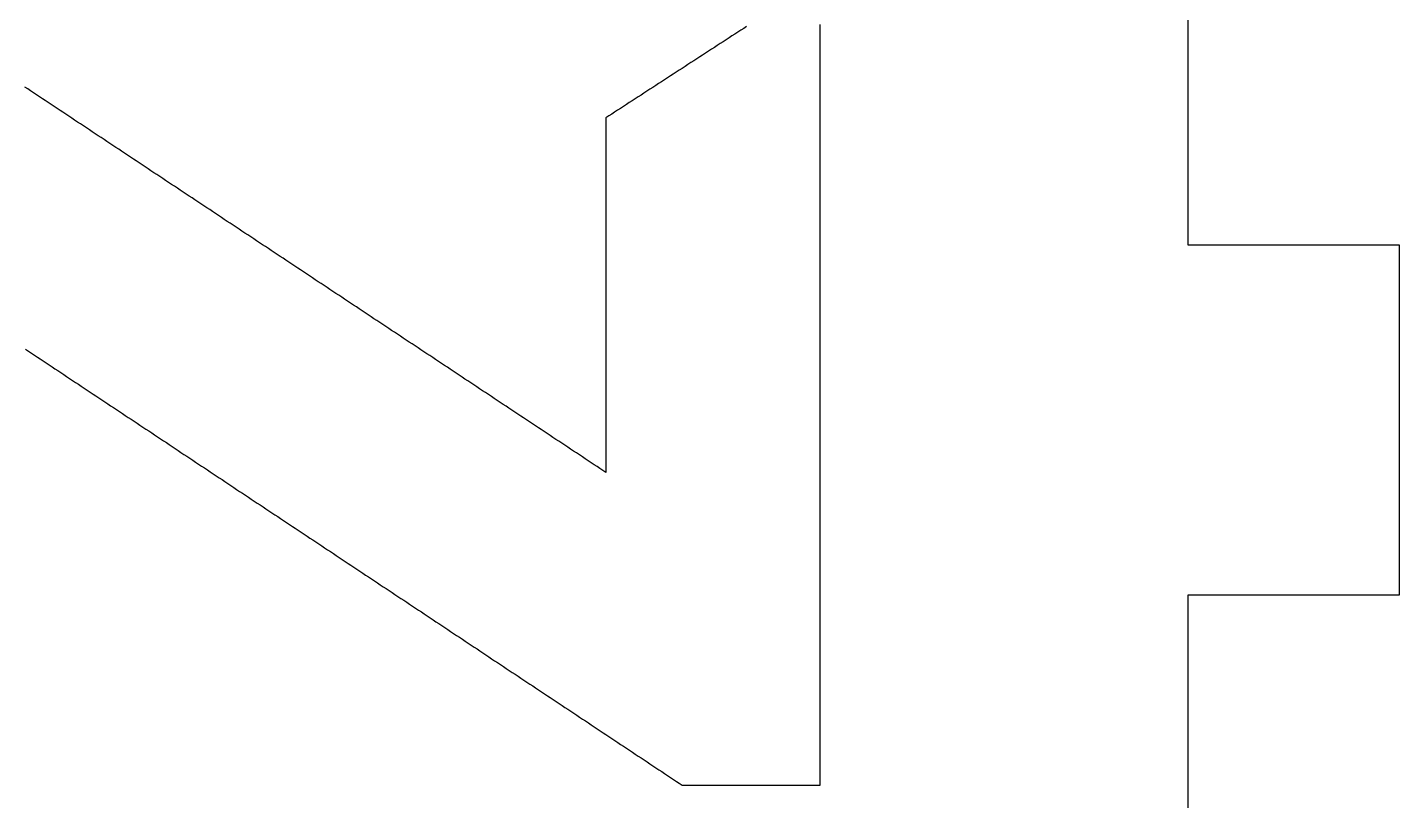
# Model space of a CAD drawing. Extents: x 10 to 860, y -140 to 140.
# Drawn here: x 31.05 to 70, y 18.98 to 40.91 of the extents above; entities that cross this region are included whole.
import ezdxf

# ---------------------------------------------------------------- set-up
doc = ezdxf.new("R2010")
doc.units = 0

# ---------------------------------------------------------------- blocks, each defined once
blk = doc.blocks.new('SHAPE2DVIEW004')
at = {"layer": 'Views', "color": 0}
for p, q in [((64, 34.741), (64, 44.667)), ((70, 34.741), (64, 34.741)), ((70, 24.815), (70, 34.741)), ((64, 14.889), (64, 24.815)), ((64, 24.815), (70, 24.815))]:
    blk.add_line(p, q, dxfattribs=at)
blk = doc.blocks.new('SHAPE2DVIEW006')
at = {"layer": 'Views', "color": 0}
for points in [[(51.468, 40.941), (51.384, 40.887), (51.301, 40.833), (51.218, 40.779), (51.135, 40.725), (51.051, 40.671), (50.968, 40.617), (50.885, 40.563), (50.802, 40.509), (50.718, 40.455), (50.635, 40.401), (50.552, 40.347), (50.468, 40.293), (50.385, 40.239), (50.302, 40.185), (50.219, 40.131), (50.135, 40.076), (50.052, 40.022), (49.969, 39.968), (49.886, 39.914), (49.802, 39.86), (49.719, 39.806), (49.636, 39.752), (49.552, 39.698), (49.469, 39.644), (49.386, 39.59), (49.303, 39.536), (49.219, 39.482), (49.136, 39.428), (49.053, 39.374), (48.969, 39.32), (48.886, 39.266), (48.803, 39.212), (48.72, 39.158), (48.636, 39.104), (48.553, 39.05), (48.47, 38.996), (48.387, 38.941), (48.303, 38.887), (48.22, 38.833), (48.137, 38.779), (48.053, 38.725), (47.97, 38.671), (47.887, 38.617), (47.804, 38.563), (47.72, 38.509), (47.637, 38.455), (47.554, 38.401), (47.471, 38.347)], [(51.468, 40.941), (51.384, 40.887), (51.301, 40.833), (51.218, 40.779), (51.135, 40.725), (51.051, 40.671), (50.968, 40.617), (50.885, 40.563), (50.802, 40.509), (50.718, 40.455), (50.635, 40.401), (50.552, 40.347), (50.468, 40.293), (50.385, 40.239), (50.302, 40.185), (50.219, 40.131), (50.135, 40.076), (50.052, 40.022), (49.969, 39.968), (49.886, 39.914), (49.802, 39.86), (49.719, 39.806), (49.636, 39.752), (49.552, 39.698), (49.469, 39.644), (49.386, 39.59), (49.303, 39.536), (49.219, 39.482), (49.136, 39.428), (49.053, 39.374), (48.969, 39.32), (48.886, 39.266), (48.803, 39.212), (48.72, 39.158), (48.636, 39.104), (48.553, 39.05), (48.47, 38.996), (48.387, 38.941), (48.303, 38.887), (48.22, 38.833), (48.137, 38.779), (48.053, 38.725), (47.97, 38.671), (47.887, 38.617), (47.804, 38.563), (47.72, 38.509), (47.637, 38.455), (47.554, 38.401), (47.471, 38.347)], [(53.55, 19.415), (53.55, 19.515), (53.55, 19.615), (53.55, 19.715), (53.55, 19.815), (53.55, 19.915), (53.55, 20.015), (53.55, 20.115), (53.55, 20.215), (53.55, 20.315), (53.55, 20.414), (53.55, 20.514), (53.55, 20.614), (53.55, 20.714), (53.55, 20.814), (53.55, 20.914), (53.55, 21.014), (53.55, 21.114), (53.55, 21.214), (53.55, 21.314), (53.55, 21.413), (53.55, 21.513), (53.55, 21.613), (53.55, 21.713), (53.55, 21.813), (53.55, 21.913), (53.55, 22.013), (53.55, 22.113), (53.55, 22.213), (53.55, 22.313), (53.55, 22.412), (53.55, 22.512), (53.55, 22.612), (53.55, 22.712), (53.55, 22.812), (53.55, 22.912), (53.55, 23.012), (53.55, 23.112), (53.55, 23.212), (53.55, 23.312), (53.55, 23.411), (53.55, 23.511), (53.55, 23.611), (53.55, 23.711), (53.55, 23.811), (53.55, 23.911), (53.55, 24.011), (53.55, 24.111), (53.55, 24.211), (53.55, 24.311), (53.55, 24.41), (53.55, 24.51), (53.55, 24.61), (53.55, 24.71), (53.55, 24.81), (53.55, 24.91), (53.55, 25.01), (53.55, 25.11), (53.55, 25.21), (53.55, 25.31), (53.55, 25.409), (53.55, 25.509), (53.55, 25.609), (53.55, 25.709), (53.55, 25.809), (53.55, 25.909), (53.55, 26.009), (53.55, 26.109), (53.55, 26.209), (53.55, 26.309), (53.55, 26.408), (53.55, 26.508), (53.55, 26.608), (53.55, 26.708), (53.55, 26.808), (53.55, 26.908), (53.55, 27.008), (53.55, 27.108), (53.55, 27.208), (53.55, 27.308), (53.55, 27.407), (53.55, 27.507), (53.55, 27.607), (53.55, 27.707), (53.55, 27.807), (53.55, 27.907), (53.55, 28.007), (53.55, 28.107), (53.55, 28.207), (53.55, 28.307), (53.55, 28.406), (53.55, 28.506), (53.55, 28.606), (53.55, 28.706), (53.55, 28.806), (53.55, 28.906), (53.55, 29.006), (53.55, 29.106), (53.55, 29.206), (53.55, 29.305), (53.55, 29.405), (53.55, 29.505), (53.55, 29.605), (53.55, 29.705), (53.55, 29.805), (53.55, 29.905), (53.55, 30.005), (53.55, 30.105), (53.55, 30.205), (53.55, 30.304), (53.55, 30.404), (53.55, 30.504), (53.55, 30.604), (53.55, 30.704), (53.55, 30.804), (53.55, 30.904), (53.55, 31.004), (53.55, 31.104), (53.55, 31.204), (53.55, 31.303), (53.55, 31.403), (53.55, 31.503), (53.55, 31.603), (53.55, 31.703), (53.55, 31.803), (53.55, 31.903), (53.55, 32.003), (53.55, 32.103), (53.55, 32.203), (53.55, 32.302), (53.55, 32.402), (53.55, 32.502), (53.55, 32.602), (53.55, 32.702), (53.55, 32.802), (53.55, 32.902), (53.55, 33.002), (53.55, 33.102), (53.55, 33.202), (53.55, 33.301), (53.55, 33.401), (53.55, 33.501), (53.55, 33.601), (53.55, 33.701), (53.55, 33.801), (53.55, 33.901), (53.55, 34.001), (53.55, 34.101), (53.55, 34.201), (53.55, 34.3), (53.55, 34.4), (53.55, 34.5), (53.55, 34.6), (53.55, 34.7), (53.55, 34.8), (53.55, 34.9), (53.55, 35), (53.55, 35.1), (53.55, 35.2), (53.55, 35.299), (53.55, 35.399), (53.55, 35.499), (53.55, 35.599), (53.55, 35.699), (53.55, 35.799), (53.55, 35.899), (53.55, 35.999), (53.55, 36.099), (53.55, 36.199), (53.55, 36.298), (53.55, 36.398), (53.55, 36.498), (53.55, 36.598), (53.55, 36.698), (53.55, 36.798), (53.55, 36.898), (53.55, 36.998), (53.55, 37.098), (53.55, 37.198), (53.55, 37.297), (53.55, 37.397), (53.55, 37.497), (53.55, 37.597), (53.55, 37.697), (53.55, 37.797), (53.55, 37.897), (53.55, 37.997), (53.55, 38.097), (53.55, 38.197), (53.55, 38.296), (53.55, 38.396), (53.55, 38.496), (53.55, 38.596), (53.55, 38.696), (53.55, 38.796), (53.55, 38.896), (53.55, 38.996), (53.55, 39.096), (53.55, 39.196), (53.55, 39.295), (53.55, 39.395), (53.55, 39.495), (53.55, 39.595), (53.55, 39.695), (53.55, 39.795), (53.55, 39.895), (53.55, 39.995), (53.55, 40.095), (53.55, 40.195), (53.55, 40.294), (53.55, 40.394), (53.55, 40.494), (53.55, 40.594), (53.55, 40.694), (53.55, 40.794), (53.55, 40.894), (53.55, 40.994)], [(53.55, 19.415), (53.55, 19.515), (53.55, 19.615), (53.55, 19.715), (53.55, 19.815), (53.55, 19.915), (53.55, 20.015), (53.55, 20.115), (53.55, 20.215), (53.55, 20.315), (53.55, 20.414), (53.55, 20.514), (53.55, 20.614), (53.55, 20.714), (53.55, 20.814), (53.55, 20.914), (53.55, 21.014), (53.55, 21.114), (53.55, 21.214), (53.55, 21.314), (53.55, 21.413), (53.55, 21.513), (53.55, 21.613), (53.55, 21.713), (53.55, 21.813), (53.55, 21.913), (53.55, 22.013), (53.55, 22.113), (53.55, 22.213), (53.55, 22.313), (53.55, 22.412), (53.55, 22.512), (53.55, 22.612), (53.55, 22.712), (53.55, 22.812), (53.55, 22.912), (53.55, 23.012), (53.55, 23.112), (53.55, 23.212), (53.55, 23.312), (53.55, 23.411), (53.55, 23.511), (53.55, 23.611), (53.55, 23.711), (53.55, 23.811), (53.55, 23.911), (53.55, 24.011), (53.55, 24.111), (53.55, 24.211), (53.55, 24.311), (53.55, 24.41), (53.55, 24.51), (53.55, 24.61), (53.55, 24.71), (53.55, 24.81), (53.55, 24.91), (53.55, 25.01), (53.55, 25.11), (53.55, 25.21), (53.55, 25.31), (53.55, 25.409), (53.55, 25.509), (53.55, 25.609), (53.55, 25.709), (53.55, 25.809), (53.55, 25.909), (53.55, 26.009), (53.55, 26.109), (53.55, 26.209), (53.55, 26.309), (53.55, 26.408), (53.55, 26.508), (53.55, 26.608), (53.55, 26.708), (53.55, 26.808), (53.55, 26.908), (53.55, 27.008), (53.55, 27.108), (53.55, 27.208), (53.55, 27.308), (53.55, 27.407), (53.55, 27.507), (53.55, 27.607), (53.55, 27.707), (53.55, 27.807), (53.55, 27.907), (53.55, 28.007), (53.55, 28.107), (53.55, 28.207), (53.55, 28.307), (53.55, 28.406), (53.55, 28.506), (53.55, 28.606), (53.55, 28.706), (53.55, 28.806), (53.55, 28.906), (53.55, 29.006), (53.55, 29.106), (53.55, 29.206), (53.55, 29.305), (53.55, 29.405), (53.55, 29.505), (53.55, 29.605), (53.55, 29.705), (53.55, 29.805), (53.55, 29.905), (53.55, 30.005), (53.55, 30.105), (53.55, 30.205), (53.55, 30.304), (53.55, 30.404), (53.55, 30.504), (53.55, 30.604), (53.55, 30.704), (53.55, 30.804), (53.55, 30.904), (53.55, 31.004), (53.55, 31.104), (53.55, 31.204), (53.55, 31.303), (53.55, 31.403), (53.55, 31.503), (53.55, 31.603), (53.55, 31.703), (53.55, 31.803), (53.55, 31.903), (53.55, 32.003), (53.55, 32.103), (53.55, 32.203), (53.55, 32.302), (53.55, 32.402), (53.55, 32.502), (53.55, 32.602), (53.55, 32.702), (53.55, 32.802), (53.55, 32.902), (53.55, 33.002), (53.55, 33.102), (53.55, 33.202), (53.55, 33.301), (53.55, 33.401), (53.55, 33.501), (53.55, 33.601), (53.55, 33.701), (53.55, 33.801), (53.55, 33.901), (53.55, 34.001), (53.55, 34.101), (53.55, 34.201), (53.55, 34.3), (53.55, 34.4), (53.55, 34.5), (53.55, 34.6), (53.55, 34.7), (53.55, 34.8), (53.55, 34.9), (53.55, 35), (53.55, 35.1), (53.55, 35.2), (53.55, 35.299), (53.55, 35.399), (53.55, 35.499), (53.55, 35.599), (53.55, 35.699), (53.55, 35.799), (53.55, 35.899), (53.55, 35.999), (53.55, 36.099), (53.55, 36.199), (53.55, 36.298), (53.55, 36.398), (53.55, 36.498), (53.55, 36.598), (53.55, 36.698), (53.55, 36.798), (53.55, 36.898), (53.55, 36.998), (53.55, 37.098), (53.55, 37.198), (53.55, 37.297), (53.55, 37.397), (53.55, 37.497), (53.55, 37.597), (53.55, 37.697), (53.55, 37.797), (53.55, 37.897), (53.55, 37.997), (53.55, 38.097), (53.55, 38.197), (53.55, 38.296), (53.55, 38.396), (53.55, 38.496), (53.55, 38.596), (53.55, 38.696), (53.55, 38.796), (53.55, 38.896), (53.55, 38.996), (53.55, 39.096), (53.55, 39.196), (53.55, 39.295), (53.55, 39.395), (53.55, 39.495), (53.55, 39.595), (53.55, 39.695), (53.55, 39.795), (53.55, 39.895), (53.55, 39.995), (53.55, 40.095), (53.55, 40.195), (53.55, 40.294), (53.55, 40.394), (53.55, 40.494), (53.55, 40.594), (53.55, 40.694), (53.55, 40.794), (53.55, 40.894), (53.55, 40.994)], [(47.471, 28.289), (47.387, 28.344), (47.304, 28.399), (47.221, 28.454), (47.137, 28.509), (47.054, 28.565), (46.971, 28.62), (46.887, 28.675), (46.804, 28.73), (46.721, 28.786), (46.638, 28.841), (46.554, 28.896), (46.471, 28.951), (46.388, 29.006), (46.304, 29.062), (46.221, 29.117), (46.138, 29.172), (46.055, 29.227), (45.971, 29.283), (45.888, 29.338), (45.805, 29.393), (45.721, 29.448), (45.638, 29.503), (45.555, 29.559), (45.471, 29.614), (45.388, 29.669), (45.305, 29.724), (45.222, 29.78), (45.138, 29.835), (45.055, 29.89), (44.972, 29.945), (44.888, 30), (44.805, 30.056), (44.722, 30.111), (44.639, 30.166), (44.555, 30.221), (44.472, 30.277), (44.389, 30.332), (44.305, 30.387), (44.222, 30.442), (44.139, 30.497), (44.055, 30.553), (43.972, 30.608), (43.889, 30.663), (43.806, 30.718), (43.722, 30.774), (43.639, 30.829), (43.556, 30.884), (43.472, 30.939), (43.389, 30.995), (43.306, 31.05), (43.223, 31.105), (43.139, 31.16), (43.056, 31.215), (42.973, 31.271), (42.889, 31.326), (42.806, 31.381), (42.723, 31.436), (42.639, 31.492), (42.556, 31.547), (42.473, 31.602), (42.39, 31.657), (42.306, 31.712), (42.223, 31.768), (42.14, 31.823), (42.056, 31.878), (41.973, 31.933), (41.89, 31.989), (41.807, 32.044), (41.723, 32.099), (41.64, 32.154), (41.557, 32.209), (41.473, 32.265), (41.39, 32.32), (41.307, 32.375), (41.224, 32.43), (41.14, 32.486), (41.057, 32.541), (40.974, 32.596), (40.89, 32.651), (40.807, 32.706), (40.724, 32.762), (40.64, 32.817), (40.557, 32.872), (40.474, 32.927), (40.391, 32.983), (40.307, 33.038), (40.224, 33.093), (40.141, 33.148), (40.057, 33.203), (39.974, 33.259), (39.891, 33.314), (39.808, 33.369), (39.724, 33.424), (39.641, 33.48), (39.558, 33.535), (39.474, 33.59), (39.391, 33.645), (39.308, 33.7), (39.224, 33.756), (39.141, 33.811), (39.058, 33.866), (38.975, 33.921), (38.891, 33.977), (38.808, 34.032), (38.725, 34.087), (38.641, 34.142), (38.558, 34.198), (38.475, 34.253), (38.392, 34.308), (38.308, 34.363), (38.225, 34.418), (38.142, 34.474), (38.058, 34.529), (37.975, 34.584), (37.892, 34.639), (37.808, 34.695), (37.725, 34.75), (37.642, 34.805), (37.559, 34.86), (37.475, 34.915), (37.392, 34.971), (37.309, 35.026), (37.225, 35.081), (37.142, 35.136), (37.059, 35.192), (36.976, 35.247), (36.892, 35.302), (36.809, 35.357), (36.726, 35.412), (36.642, 35.468), (36.559, 35.523), (36.476, 35.578), (36.392, 35.633), (36.309, 35.689), (36.226, 35.744), (36.143, 35.799), (36.059, 35.854), (35.976, 35.909), (35.893, 35.965), (35.809, 36.02), (35.726, 36.075), (35.643, 36.13), (35.56, 36.186), (35.476, 36.241), (35.393, 36.296), (35.31, 36.351), (35.226, 36.406), (35.143, 36.462), (35.06, 36.517), (34.976, 36.572), (34.893, 36.627), (34.81, 36.683), (34.727, 36.738), (34.643, 36.793), (34.56, 36.848), (34.477, 36.903), (34.393, 36.959), (34.31, 37.014), (34.227, 37.069), (34.144, 37.124), (34.06, 37.18), (33.977, 37.235), (33.894, 37.29), (33.81, 37.345), (33.727, 37.4), (33.644, 37.456), (33.56, 37.511), (33.477, 37.566), (33.394, 37.621), (33.311, 37.677), (33.227, 37.732), (33.144, 37.787), (33.061, 37.842), (32.977, 37.898), (32.894, 37.953), (32.811, 38.008), (32.728, 38.063), (32.644, 38.118), (32.561, 38.174), (32.478, 38.229), (32.394, 38.284), (32.311, 38.339), (32.228, 38.395), (32.144, 38.45), (32.061, 38.505), (31.978, 38.56), (31.895, 38.615), (31.811, 38.671), (31.728, 38.726), (31.645, 38.781), (31.561, 38.836), (31.478, 38.892), (31.395, 38.947), (31.312, 39.002), (31.228, 39.057), (31.145, 39.112), (31.062, 39.168), (30.978, 39.223)], [(47.471, 28.289), (47.387, 28.344), (47.304, 28.399), (47.221, 28.454), (47.137, 28.509), (47.054, 28.565), (46.971, 28.62), (46.887, 28.675), (46.804, 28.73), (46.721, 28.786), (46.638, 28.841), (46.554, 28.896), (46.471, 28.951), (46.388, 29.006), (46.304, 29.062), (46.221, 29.117), (46.138, 29.172), (46.055, 29.227), (45.971, 29.283), (45.888, 29.338), (45.805, 29.393), (45.721, 29.448), (45.638, 29.503), (45.555, 29.559), (45.471, 29.614), (45.388, 29.669), (45.305, 29.724), (45.222, 29.78), (45.138, 29.835), (45.055, 29.89), (44.972, 29.945), (44.888, 30), (44.805, 30.056), (44.722, 30.111), (44.639, 30.166), (44.555, 30.221), (44.472, 30.277), (44.389, 30.332), (44.305, 30.387), (44.222, 30.442), (44.139, 30.497), (44.055, 30.553), (43.972, 30.608), (43.889, 30.663), (43.806, 30.718), (43.722, 30.774), (43.639, 30.829), (43.556, 30.884), (43.472, 30.939), (43.389, 30.995), (43.306, 31.05), (43.223, 31.105), (43.139, 31.16), (43.056, 31.215), (42.973, 31.271), (42.889, 31.326), (42.806, 31.381), (42.723, 31.436), (42.639, 31.492), (42.556, 31.547), (42.473, 31.602), (42.39, 31.657), (42.306, 31.712), (42.223, 31.768), (42.14, 31.823), (42.056, 31.878), (41.973, 31.933), (41.89, 31.989), (41.807, 32.044), (41.723, 32.099), (41.64, 32.154), (41.557, 32.209), (41.473, 32.265), (41.39, 32.32), (41.307, 32.375), (41.224, 32.43), (41.14, 32.486), (41.057, 32.541), (40.974, 32.596), (40.89, 32.651), (40.807, 32.706), (40.724, 32.762), (40.64, 32.817), (40.557, 32.872), (40.474, 32.927), (40.391, 32.983), (40.307, 33.038), (40.224, 33.093), (40.141, 33.148), (40.057, 33.203), (39.974, 33.259), (39.891, 33.314), (39.808, 33.369), (39.724, 33.424), (39.641, 33.48), (39.558, 33.535), (39.474, 33.59), (39.391, 33.645), (39.308, 33.7), (39.224, 33.756), (39.141, 33.811), (39.058, 33.866), (38.975, 33.921), (38.891, 33.977), (38.808, 34.032), (38.725, 34.087), (38.641, 34.142), (38.558, 34.198), (38.475, 34.253), (38.392, 34.308), (38.308, 34.363), (38.225, 34.418), (38.142, 34.474), (38.058, 34.529), (37.975, 34.584), (37.892, 34.639), (37.808, 34.695), (37.725, 34.75), (37.642, 34.805), (37.559, 34.86), (37.475, 34.915), (37.392, 34.971), (37.309, 35.026), (37.225, 35.081), (37.142, 35.136), (37.059, 35.192), (36.976, 35.247), (36.892, 35.302), (36.809, 35.357), (36.726, 35.412), (36.642, 35.468), (36.559, 35.523), (36.476, 35.578), (36.392, 35.633), (36.309, 35.689), (36.226, 35.744), (36.143, 35.799), (36.059, 35.854), (35.976, 35.909), (35.893, 35.965), (35.809, 36.02), (35.726, 36.075), (35.643, 36.13), (35.56, 36.186), (35.476, 36.241), (35.393, 36.296), (35.31, 36.351), (35.226, 36.406), (35.143, 36.462), (35.06, 36.517), (34.976, 36.572), (34.893, 36.627), (34.81, 36.683), (34.727, 36.738), (34.643, 36.793), (34.56, 36.848), (34.477, 36.903), (34.393, 36.959), (34.31, 37.014), (34.227, 37.069), (34.144, 37.124), (34.06, 37.18), (33.977, 37.235), (33.894, 37.29), (33.81, 37.345), (33.727, 37.4), (33.644, 37.456), (33.56, 37.511), (33.477, 37.566), (33.394, 37.621), (33.311, 37.677), (33.227, 37.732), (33.144, 37.787), (33.061, 37.842), (32.977, 37.898), (32.894, 37.953), (32.811, 38.008), (32.728, 38.063), (32.644, 38.118), (32.561, 38.174), (32.478, 38.229), (32.394, 38.284), (32.311, 38.339), (32.228, 38.395), (32.144, 38.45), (32.061, 38.505), (31.978, 38.56), (31.895, 38.615), (31.811, 38.671), (31.728, 38.726), (31.645, 38.781), (31.561, 38.836), (31.478, 38.892), (31.395, 38.947), (31.312, 39.002), (31.228, 39.057), (31.145, 39.112), (31.062, 39.168), (30.978, 39.223)], [(47.471, 38.347), (47.471, 38.247), (47.471, 38.148), (47.471, 38.048), (47.471, 37.949), (47.471, 37.849), (47.471, 37.749), (47.471, 37.65), (47.471, 37.55), (47.471, 37.451), (47.471, 37.351), (47.471, 37.251), (47.471, 37.152), (47.471, 37.052), (47.471, 36.953), (47.471, 36.853), (47.471, 36.754), (47.471, 36.654), (47.471, 36.554), (47.471, 36.455), (47.471, 36.355), (47.471, 36.256), (47.471, 36.156), (47.471, 36.056), (47.471, 35.957), (47.471, 35.857), (47.471, 35.758), (47.471, 35.658), (47.471, 35.558), (47.471, 35.459), (47.471, 35.359), (47.471, 35.26), (47.471, 35.16), (47.471, 35.061), (47.471, 34.961), (47.471, 34.861), (47.471, 34.762), (47.471, 34.662), (47.471, 34.563), (47.471, 34.463), (47.471, 34.363), (47.471, 34.264), (47.471, 34.164), (47.471, 34.065), (47.471, 33.965), (47.471, 33.865), (47.471, 33.766), (47.471, 33.666), (47.471, 33.567), (47.471, 33.467), (47.471, 33.368), (47.471, 33.268), (47.471, 33.168), (47.471, 33.069), (47.471, 32.969), (47.471, 32.87), (47.471, 32.77), (47.471, 32.67), (47.471, 32.571), (47.471, 32.471), (47.471, 32.372), (47.471, 32.272), (47.471, 32.172), (47.471, 32.073), (47.471, 31.973), (47.471, 31.874), (47.471, 31.774), (47.471, 31.675), (47.471, 31.575), (47.471, 31.475), (47.471, 31.376), (47.471, 31.276), (47.471, 31.177), (47.471, 31.077), (47.471, 30.977), (47.471, 30.878), (47.471, 30.778), (47.471, 30.679), (47.471, 30.579), (47.471, 30.479), (47.471, 30.38), (47.471, 30.28), (47.471, 30.181), (47.471, 30.081), (47.471, 29.982), (47.471, 29.882), (47.471, 29.782), (47.471, 29.683), (47.471, 29.583), (47.471, 29.484), (47.471, 29.384), (47.471, 29.284), (47.471, 29.185), (47.471, 29.085), (47.471, 28.986), (47.471, 28.886), (47.471, 28.786), (47.471, 28.687), (47.471, 28.587), (47.471, 28.488), (47.471, 28.388), (47.471, 28.289)], [(47.471, 38.347), (47.471, 38.247), (47.471, 38.148), (47.471, 38.048), (47.471, 37.949), (47.471, 37.849), (47.471, 37.749), (47.471, 37.65), (47.471, 37.55), (47.471, 37.451), (47.471, 37.351), (47.471, 37.251), (47.471, 37.152), (47.471, 37.052), (47.471, 36.953), (47.471, 36.853), (47.471, 36.754), (47.471, 36.654), (47.471, 36.554), (47.471, 36.455), (47.471, 36.355), (47.471, 36.256), (47.471, 36.156), (47.471, 36.056), (47.471, 35.957), (47.471, 35.857), (47.471, 35.758), (47.471, 35.658), (47.471, 35.558), (47.471, 35.459), (47.471, 35.359), (47.471, 35.26), (47.471, 35.16), (47.471, 35.061), (47.471, 34.961), (47.471, 34.861), (47.471, 34.762), (47.471, 34.662), (47.471, 34.563), (47.471, 34.463), (47.471, 34.363), (47.471, 34.264), (47.471, 34.164), (47.471, 34.065), (47.471, 33.965), (47.471, 33.865), (47.471, 33.766), (47.471, 33.666), (47.471, 33.567), (47.471, 33.467), (47.471, 33.368), (47.471, 33.268), (47.471, 33.168), (47.471, 33.069), (47.471, 32.969), (47.471, 32.87), (47.471, 32.77), (47.471, 32.67), (47.471, 32.571), (47.471, 32.471), (47.471, 32.372), (47.471, 32.272), (47.471, 32.172), (47.471, 32.073), (47.471, 31.973), (47.471, 31.874), (47.471, 31.774), (47.471, 31.675), (47.471, 31.575), (47.471, 31.475), (47.471, 31.376), (47.471, 31.276), (47.471, 31.177), (47.471, 31.077), (47.471, 30.977), (47.471, 30.878), (47.471, 30.778), (47.471, 30.679), (47.471, 30.579), (47.471, 30.479), (47.471, 30.38), (47.471, 30.28), (47.471, 30.181), (47.471, 30.081), (47.471, 29.982), (47.471, 29.882), (47.471, 29.782), (47.471, 29.683), (47.471, 29.583), (47.471, 29.484), (47.471, 29.384), (47.471, 29.284), (47.471, 29.185), (47.471, 29.085), (47.471, 28.986), (47.471, 28.886), (47.471, 28.786), (47.471, 28.687), (47.471, 28.587), (47.471, 28.488), (47.471, 28.388), (47.471, 28.289)], [(31.002, 31.784), (31.086, 31.729), (31.169, 31.674), (31.252, 31.619), (31.335, 31.563), (31.418, 31.508), (31.502, 31.453), (31.585, 31.398), (31.668, 31.342), (31.751, 31.287), (31.834, 31.232), (31.918, 31.177), (32.001, 31.122), (32.084, 31.066), (32.167, 31.011), (32.25, 30.956), (32.334, 30.901), (32.417, 30.845), (32.5, 30.79), (32.583, 30.735), (32.666, 30.68), (32.75, 30.625), (32.833, 30.569), (32.916, 30.514), (32.999, 30.459), (33.082, 30.404), (33.166, 30.349), (33.249, 30.293), (33.332, 30.238), (33.415, 30.183), (33.498, 30.128), (33.582, 30.072), (33.665, 30.017), (33.748, 29.962), (33.831, 29.907), (33.914, 29.852), (33.997, 29.796), (34.081, 29.741), (34.164, 29.686), (34.247, 29.631), (34.33, 29.575), (34.413, 29.52), (34.497, 29.465), (34.58, 29.41), (34.663, 29.355), (34.746, 29.299), (34.829, 29.244), (34.913, 29.189), (34.996, 29.134), (35.079, 29.079), (35.162, 29.023), (35.245, 28.968), (35.329, 28.913), (35.412, 28.858), (35.495, 28.802), (35.578, 28.747), (35.661, 28.692), (35.745, 28.637), (35.828, 28.582), (35.911, 28.526), (35.994, 28.471), (36.077, 28.416), (36.161, 28.361), (36.244, 28.305), (36.327, 28.25), (36.41, 28.195), (36.493, 28.14), (36.577, 28.085), (36.66, 28.029), (36.743, 27.974), (36.826, 27.919), (36.909, 27.864), (36.992, 27.809), (37.076, 27.753), (37.159, 27.698), (37.242, 27.643), (37.325, 27.588), (37.408, 27.532), (37.492, 27.477), (37.575, 27.422), (37.658, 27.367), (37.741, 27.312), (37.824, 27.256), (37.908, 27.201), (37.991, 27.146), (38.074, 27.091), (38.157, 27.035), (38.24, 26.98), (38.324, 26.925), (38.407, 26.87), (38.49, 26.815), (38.573, 26.759), (38.656, 26.704), (38.74, 26.649), (38.823, 26.594), (38.906, 26.539), (38.989, 26.483), (39.072, 26.428), (39.156, 26.373), (39.239, 26.318), (39.322, 26.262), (39.405, 26.207), (39.488, 26.152), (39.572, 26.097), (39.655, 26.042), (39.738, 25.986), (39.821, 25.931), (39.904, 25.876), (39.987, 25.821), (40.071, 25.765), (40.154, 25.71), (40.237, 25.655), (40.32, 25.6), (40.403, 25.545), (40.487, 25.489), (40.57, 25.434), (40.653, 25.379), (40.736, 25.324), (40.819, 25.269), (40.903, 25.213), (40.986, 25.158), (41.069, 25.103), (41.152, 25.048), (41.235, 24.992), (41.319, 24.937), (41.402, 24.882), (41.485, 24.827), (41.568, 24.772), (41.651, 24.716), (41.735, 24.661), (41.818, 24.606), (41.901, 24.551), (41.984, 24.495), (42.067, 24.44), (42.151, 24.385), (42.234, 24.33), (42.317, 24.275), (42.4, 24.219), (42.483, 24.164), (42.566, 24.109), (42.65, 24.054), (42.733, 23.999), (42.816, 23.943), (42.899, 23.888), (42.982, 23.833), (43.066, 23.778), (43.149, 23.722), (43.232, 23.667), (43.315, 23.612), (43.398, 23.557), (43.482, 23.502), (43.565, 23.446), (43.648, 23.391), (43.731, 23.336), (43.814, 23.281), (43.898, 23.225), (43.981, 23.17), (44.064, 23.115), (44.147, 23.06), (44.23, 23.005), (44.314, 22.949), (44.397, 22.894), (44.48, 22.839), (44.563, 22.784), (44.646, 22.729), (44.73, 22.673), (44.813, 22.618), (44.896, 22.563), (44.979, 22.508), (45.062, 22.452), (45.146, 22.397), (45.229, 22.342), (45.312, 22.287), (45.395, 22.232), (45.478, 22.176), (45.561, 22.121), (45.645, 22.066), (45.728, 22.011), (45.811, 21.955), (45.894, 21.9), (45.977, 21.845), (46.061, 21.79), (46.144, 21.735), (46.227, 21.679), (46.31, 21.624), (46.393, 21.569), (46.477, 21.514), (46.56, 21.459), (46.643, 21.403), (46.726, 21.348), (46.809, 21.293), (46.893, 21.238), (46.976, 21.182), (47.059, 21.127), (47.142, 21.072), (47.225, 21.017), (47.309, 20.962), (47.392, 20.906), (47.475, 20.851), (47.558, 20.796), (47.641, 20.741), (47.725, 20.685), (47.808, 20.63), (47.891, 20.575), (47.974, 20.52), (48.057, 20.465), (48.141, 20.409), (48.224, 20.354), (48.307, 20.299), (48.39, 20.244), (48.473, 20.189), (48.556, 20.133), (48.64, 20.078), (48.723, 20.023), (48.806, 19.968), (48.889, 19.912), (48.972, 19.857), (49.056, 19.802), (49.139, 19.747), (49.222, 19.692), (49.305, 19.636), (49.388, 19.581), (49.472, 19.526), (49.555, 19.471), (49.638, 19.415)], [(31.002, 31.784), (31.086, 31.729), (31.169, 31.674), (31.252, 31.619), (31.335, 31.563), (31.418, 31.508), (31.502, 31.453), (31.585, 31.398), (31.668, 31.342), (31.751, 31.287), (31.834, 31.232), (31.918, 31.177), (32.001, 31.122), (32.084, 31.066), (32.167, 31.011), (32.25, 30.956), (32.334, 30.901), (32.417, 30.845), (32.5, 30.79), (32.583, 30.735), (32.666, 30.68), (32.75, 30.625), (32.833, 30.569), (32.916, 30.514), (32.999, 30.459), (33.082, 30.404), (33.166, 30.349), (33.249, 30.293), (33.332, 30.238), (33.415, 30.183), (33.498, 30.128), (33.582, 30.072), (33.665, 30.017), (33.748, 29.962), (33.831, 29.907), (33.914, 29.852), (33.997, 29.796), (34.081, 29.741), (34.164, 29.686), (34.247, 29.631), (34.33, 29.575), (34.413, 29.52), (34.497, 29.465), (34.58, 29.41), (34.663, 29.355), (34.746, 29.299), (34.829, 29.244), (34.913, 29.189), (34.996, 29.134), (35.079, 29.079), (35.162, 29.023), (35.245, 28.968), (35.329, 28.913), (35.412, 28.858), (35.495, 28.802), (35.578, 28.747), (35.661, 28.692), (35.745, 28.637), (35.828, 28.582), (35.911, 28.526), (35.994, 28.471), (36.077, 28.416), (36.161, 28.361), (36.244, 28.305), (36.327, 28.25), (36.41, 28.195), (36.493, 28.14), (36.577, 28.085), (36.66, 28.029), (36.743, 27.974), (36.826, 27.919), (36.909, 27.864), (36.992, 27.809), (37.076, 27.753), (37.159, 27.698), (37.242, 27.643), (37.325, 27.588), (37.408, 27.532), (37.492, 27.477), (37.575, 27.422), (37.658, 27.367), (37.741, 27.312), (37.824, 27.256), (37.908, 27.201), (37.991, 27.146), (38.074, 27.091), (38.157, 27.035), (38.24, 26.98), (38.324, 26.925), (38.407, 26.87), (38.49, 26.815), (38.573, 26.759), (38.656, 26.704), (38.74, 26.649), (38.823, 26.594), (38.906, 26.539), (38.989, 26.483), (39.072, 26.428), (39.156, 26.373), (39.239, 26.318), (39.322, 26.262), (39.405, 26.207), (39.488, 26.152), (39.572, 26.097), (39.655, 26.042), (39.738, 25.986), (39.821, 25.931), (39.904, 25.876), (39.987, 25.821), (40.071, 25.765), (40.154, 25.71), (40.237, 25.655), (40.32, 25.6), (40.403, 25.545), (40.487, 25.489), (40.57, 25.434), (40.653, 25.379), (40.736, 25.324), (40.819, 25.269), (40.903, 25.213), (40.986, 25.158), (41.069, 25.103), (41.152, 25.048), (41.235, 24.992), (41.319, 24.937), (41.402, 24.882), (41.485, 24.827), (41.568, 24.772), (41.651, 24.716), (41.735, 24.661), (41.818, 24.606), (41.901, 24.551), (41.984, 24.495), (42.067, 24.44), (42.151, 24.385), (42.234, 24.33), (42.317, 24.275), (42.4, 24.219), (42.483, 24.164), (42.566, 24.109), (42.65, 24.054), (42.733, 23.999), (42.816, 23.943), (42.899, 23.888), (42.982, 23.833), (43.066, 23.778), (43.149, 23.722), (43.232, 23.667), (43.315, 23.612), (43.398, 23.557), (43.482, 23.502), (43.565, 23.446), (43.648, 23.391), (43.731, 23.336), (43.814, 23.281), (43.898, 23.225), (43.981, 23.17), (44.064, 23.115), (44.147, 23.06), (44.23, 23.005), (44.314, 22.949), (44.397, 22.894), (44.48, 22.839), (44.563, 22.784), (44.646, 22.729), (44.73, 22.673), (44.813, 22.618), (44.896, 22.563), (44.979, 22.508), (45.062, 22.452), (45.146, 22.397), (45.229, 22.342), (45.312, 22.287), (45.395, 22.232), (45.478, 22.176), (45.561, 22.121), (45.645, 22.066), (45.728, 22.011), (45.811, 21.955), (45.894, 21.9), (45.977, 21.845), (46.061, 21.79), (46.144, 21.735), (46.227, 21.679), (46.31, 21.624), (46.393, 21.569), (46.477, 21.514), (46.56, 21.459), (46.643, 21.403), (46.726, 21.348), (46.809, 21.293), (46.893, 21.238), (46.976, 21.182), (47.059, 21.127), (47.142, 21.072), (47.225, 21.017), (47.309, 20.962), (47.392, 20.906), (47.475, 20.851), (47.558, 20.796), (47.641, 20.741), (47.725, 20.685), (47.808, 20.63), (47.891, 20.575), (47.974, 20.52), (48.057, 20.465), (48.141, 20.409), (48.224, 20.354), (48.307, 20.299), (48.39, 20.244), (48.473, 20.189), (48.556, 20.133), (48.64, 20.078), (48.723, 20.023), (48.806, 19.968), (48.889, 19.912), (48.972, 19.857), (49.056, 19.802), (49.139, 19.747), (49.222, 19.692), (49.305, 19.636), (49.388, 19.581), (49.472, 19.526), (49.555, 19.471), (49.638, 19.415)], [(49.638, 19.415), (49.736, 19.415), (49.834, 19.415), (49.931, 19.415), (50.029, 19.415), (50.127, 19.415), (50.225, 19.415), (50.323, 19.415), (50.42, 19.415), (50.518, 19.415), (50.616, 19.415), (50.714, 19.415), (50.811, 19.415), (50.909, 19.415), (51.007, 19.415), (51.105, 19.415), (51.203, 19.415), (51.3, 19.415), (51.398, 19.415), (51.496, 19.415), (51.594, 19.415), (51.692, 19.415), (51.789, 19.415), (51.887, 19.415), (51.985, 19.415), (52.083, 19.415), (52.181, 19.415), (52.278, 19.415), (52.376, 19.415), (52.474, 19.415), (52.572, 19.415), (52.669, 19.415), (52.767, 19.415), (52.865, 19.415), (52.963, 19.415), (53.061, 19.415), (53.158, 19.415), (53.256, 19.415), (53.354, 19.415), (53.452, 19.415), (53.55, 19.415)], [(49.638, 19.415), (49.736, 19.415), (49.834, 19.415), (49.931, 19.415), (50.029, 19.415), (50.127, 19.415), (50.225, 19.415), (50.323, 19.415), (50.42, 19.415), (50.518, 19.415), (50.616, 19.415), (50.714, 19.415), (50.811, 19.415), (50.909, 19.415), (51.007, 19.415), (51.105, 19.415), (51.203, 19.415), (51.3, 19.415), (51.398, 19.415), (51.496, 19.415), (51.594, 19.415), (51.692, 19.415), (51.789, 19.415), (51.887, 19.415), (51.985, 19.415), (52.083, 19.415), (52.181, 19.415), (52.278, 19.415), (52.376, 19.415), (52.474, 19.415), (52.572, 19.415), (52.669, 19.415), (52.767, 19.415), (52.865, 19.415), (52.963, 19.415), (53.061, 19.415), (53.158, 19.415), (53.256, 19.415), (53.354, 19.415), (53.452, 19.415), (53.55, 19.415)]]:
    blk.add_lwpolyline(points, dxfattribs=at)

msp = doc.modelspace()

# ---------------------------------------------------------------- block references
at = {"layer": 'Views', "color": 0}
for name in ['SHAPE2DVIEW004', 'SHAPE2DVIEW006']:
    msp.add_blockref(name, (0, 0), dxfattribs=at)

doc.saveas('drawing.dxf')
